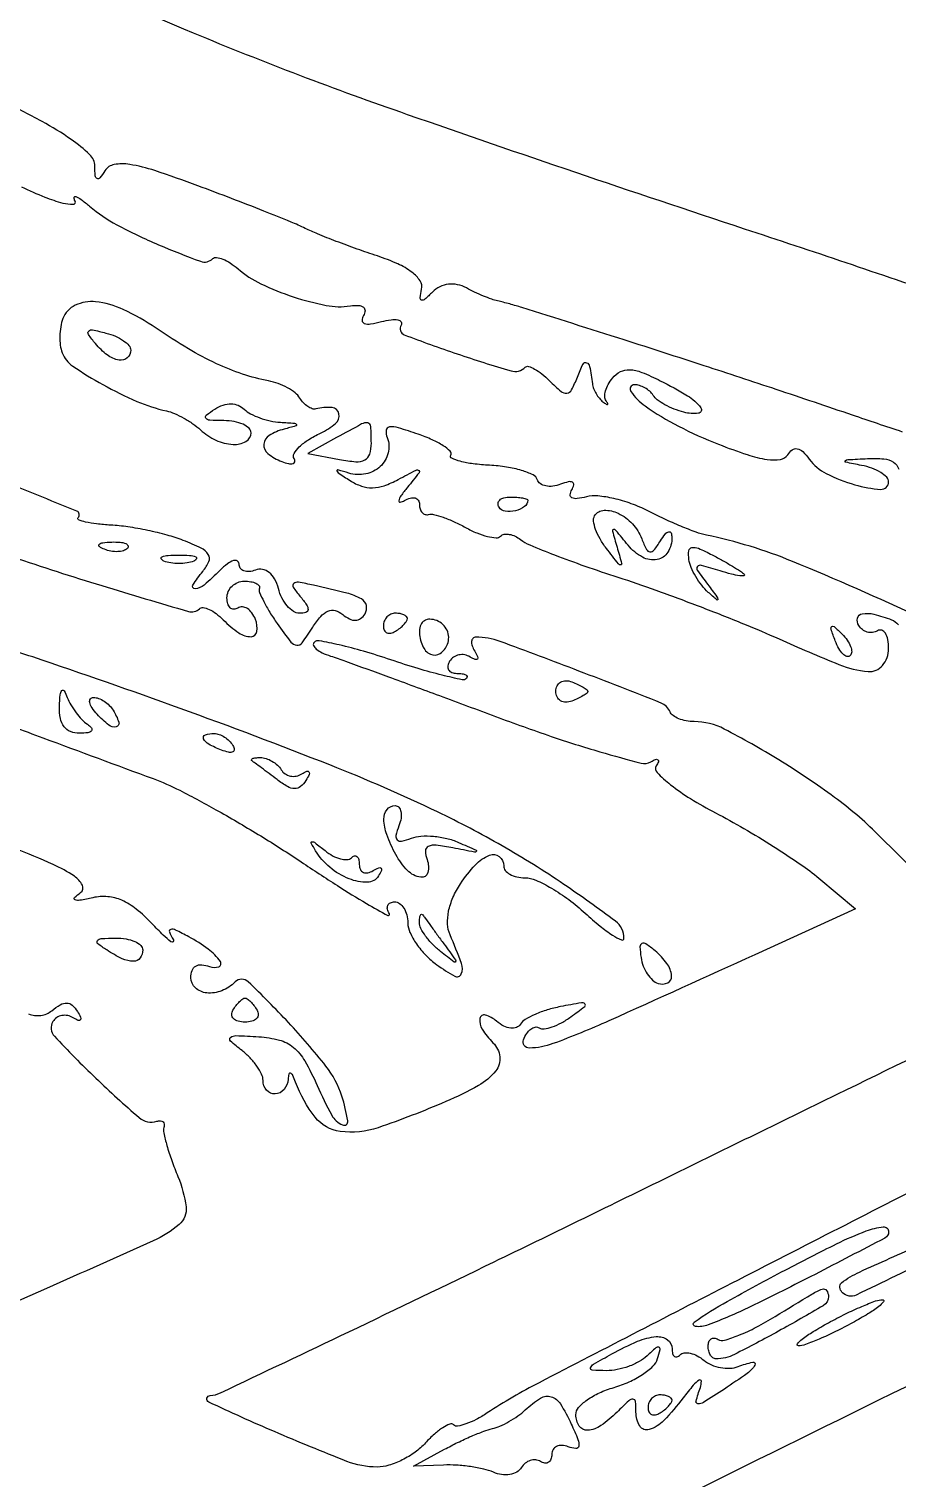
# Model space of a CAD drawing. Extents: x 123 to 893, y 112 to 937.
# Drawn here: x 678.5 to 750.7, y 316.1 to 436.6 of the extents above; entities that cross this region are included whole.
import ezdxf

# ---------------------------------------------------------------- set-up
doc = ezdxf.new("R2010")
doc.units = 0

msp = doc.modelspace()

# ---------------------------------------------------------------- linework, layer by layer
for points in [[(505, 723), (505.013655, 624.25, 0.000571), (505.06234, 586.230152, 0.000921), (505.200423, 553.846875, 0.000132), (505.38367, 525.076146, 0.063888), (505.630286, 523.25, 0.077982), (506.147819, 522.083228, 0.144438), (506.926697, 521.412716, 0.088454), (508.224277, 521.08494, 0.017747), (510.616631, 521, 0.016086), (512.298042, 521.054108, 0.026141), (513.716903, 521.220312, 0.024109), (514.785852, 521.456084, 0.332777), (515.015378, 521.75, 0.004505), (515.022414, 522.362296, 0.000001), (515.095159, 551.728108, 0.000021), (515.174312, 584.257832, 0.000013), (515.265378, 622.749944), (515.5, 722.999887)], [(679.834443, 442.040754, 0.022212), (692.186988, 436.267183, 0.01438), (709.98123, 429.48692, 0.004092), (738, 419.980175, -0.002809), (754.841577, 414.313975, -0.003069)], [(751.155037, 403.070438, -0.001721), (747, 404.46962, 0.001513), (740.661418, 406.607031, 0.001807), (734.673796, 408.581912, 0.001564), (728.010715, 410.729882, 0.000764), (719.5, 413.429805, 0.006457), (719.044698, 413.567039, 0.003859), (718.5, 413.719035, 0.003862), (717.955173, 413.862036, 0.006689), (717.5, 413.971293, -0.031672), (717.007002, 414.11601, -0.011365), (716.324689, 414.381891, -0.011222), (715.587876, 414.708059, -0.013053), (714.903196, 415.051808, 0.070679), (714.156791, 415.324498, 0.083213), (713.405777, 415.356892, 0.085202), (712.699281, 415.143809, 0.078573), (712.081767, 414.703196, -0.014209), (711.442874, 414.110202, -0.250712), (711.177173, 414.048426, -0.375394), (711.053526, 414.233212, -0.022548), (711.178571, 414.946227, 0.203471), (711.048957, 415.647508, 0.085762), (710.378923, 416.359096, 0.056461), (709.193214, 417.056307, 0.025141), (707.5, 417.710095, -0.006239), (705.821907, 418.286184, -0.005511), (704.0875, 418.927544, -0.005542), (702.53723, 419.540098, -0.016713), (701.5, 420.004299, 0.016273), (700.324973, 420.531413, 0.002794), (698.057908, 421.446266, 0.003042), (695.382635, 422.489707, 0.002712), (692.590752, 423.541779, 0.008202), (689.000223, 424.806022, 0.040201), (686.913342, 425.320672, 0.083841), (685.621462, 425.3131, 0.211154), (684.856065, 424.801348, -0.02347), (684.437844, 424.205745, -0.348893), (684.206523, 424.149063, -0.271438), (684.051523, 424.371015, -0.017612), (684.015313, 425.188031, 0.205268), (683.599573, 426.134237, 0.03505), (682.038374, 427.401447, 0.028165), (679.633494, 428.893954, 0.011865), (676.25, 430.635684, -0.008189)], [(677.917624, 423.446709, 0.013329), (679.854806, 422.611171, 0.030889), (681.357628, 422.115163, 0.066716), (682.218718, 422.008011, 0.575869), (682.370961, 422.276149, -0.142081), (682.298214, 422.565498, -0.50624), (682.430726, 422.655685, -0.077186), (682.875165, 422.416488, -0.015438), (683.578106, 421.849586, 0.055506), (685.853528, 420.297388, 0.021335), (689.312151, 418.64758, 0.012975), (692.808978, 417.265166, 0.29187), (693.822389, 417.489055, -0.235281), (694.130607, 417.592306, -0.06116), (694.650788, 417.453322, -0.048879), (695.275666, 417.127263, -0.032998), (695.918848, 416.643786, 0.06579), (697.819642, 415.400711, 0.032185), (700.509237, 414.315751, 0.031918), (703.247156, 413.601266, 0.085533), (705.254763, 413.559497, -0.046814), (705.921041, 413.597041, -0.150406), (706.335837, 413.452249, -0.252405), (706.474724, 413.15868, -0.125906), (706.348391, 412.754692, 0.143575), (706.237683, 412.35213, 0.317093), (706.416346, 412.107579, 0.120221), (706.941789, 412.062056, 0.025732), (707.845008, 412.249218, -0.029574), (708.638769, 412.407353, -0.079385), (709.212935, 412.39534, -0.208153), (709.469459, 412.223656, -0.288671), (709.471745, 411.954282, 0.469844), (709.739672, 411.158842, 0.010129), (714.124613, 409.572217, 0.010468), (718.611334, 408.154825, 0.27419), (719.789111, 408.455778, -0.277994), (720.066641, 408.524607, -0.052168), (720.568831, 408.310248, -0.042497), (721.176958, 407.900762, -0.026965), (721.812987, 407.32987, 0.019393), (722.766111, 406.447947, 0.21208), (723.254677, 406.302222, 0.24598), (723.646426, 406.576303, 0.025889), (724.123654, 407.627489, -0.017854), (724.601504, 408.726611, -0.403819), (724.896636, 408.836824, -0.250399), (725.146908, 408.520859, -0.010916), (725.375, 407.083333, 0.059788), (725.477599, 406.689684, 0.038438), (725.683594, 406.264583, 0.03831), (725.953657, 405.873751, 0.057191), (726.25, 405.583333, 0.014392), (726.523741, 405.382795, 0.224789), (726.635361, 405.364639, 0.493629), (726.661417, 405.431274, 0.024268), (726.508676, 405.657991, -0.163044), (726.395792, 406.000758, -0.068163), (726.465102, 406.4883, -0.05741), (726.691426, 407.035735, -0.046534), (727.050284, 407.560589, -0.100786), (727.714555, 408.094666, -0.133778), (728.469451, 408.25581, -0.081515), (729.478436, 408.031939, -0.020435), (731.021728, 407.339274, -0.021114), (733.276217, 406.09308, -0.095618), (734.382681, 405.087157, -0.576005), (734.189457, 404.633781, -0.094913), (732.985796, 404.713965, -0.030788), (732.173845, 404.980638, -0.030887), (731.401682, 405.344768, -0.03246), (730.771437, 405.746336, -0.096556), (730.425399, 406.120707, 0.072878), (730.142579, 406.457115, 0.053005), (729.744204, 406.741708, 0.053221), (729.297091, 406.935008, 0.075574), (728.869554, 407, 0.603942), (728.573929, 406.437893, 0.088446), (729.756383, 405.239942, 0.035482), (732.52618, 403.562498, 0.024541), (735.865981, 402.052826, 0.013538), (738.246665, 401.188147, 0.042753), (739.895646, 400.791838, 0.072085), (741.002522, 400.784657, 0.223564), (741.612439, 401.18193, -0.096822), (741.991776, 401.591893, -0.211094), (742.40173, 401.681442, -0.14408), (742.862021, 401.437575, -0.040339), (743.402643, 400.817134, 0.116897), (744.817348, 399.620864, 0.047031), (747.187873, 398.687209, 0.052774), (749.347903, 398.303608, 0.434959), (750, 398.911397, 0.194447), (749.840276, 399.306582, 0.062959), (749.339062, 399.709284, 0.051845), (748.61128, 400.058598, 0.038424), (747.75, 400.294267, -0.00362), (746.431321, 400.558172, -0.574721), (746.392379, 400.674595, -0.200802), (746.598669, 400.775265, -0.002047), (748.25, 400.863818, -0.034351), (749.602177, 400.837861, -0.123316), (750.41188, 400.557564, -0.169081), (750.850172, 399.989493, -0.080713)], [(752.681758, 387.606983, 0.013014), (742.011854, 392.307063, 0.045797), (734.847793, 394.502525, -0.035873), (734.000571, 394.743904, -0.010481), (732.736632, 395.234473, -0.010473), (731.332913, 395.848143, -0.011042), (729.980983, 396.509834, 0.032173), (728.611831, 397.109679, 0.030797), (727.157077, 397.539091, 0.032286), (725.827511, 397.754888, 0.088261), (724.88181, 397.679344, -0.032037), (724.117207, 397.530926, -0.144571), (723.67291, 397.602388, -0.311705), (723.528014, 397.855544, -0.117816), (723.662665, 398.263198, 0.081284), (723.830278, 398.669385, 0.348068), (723.725987, 398.890482, 0.177409), (723.37448, 398.92894, 0.031064), (722.728653, 398.726116, -0.059768), (722.0922, 398.565626, -0.08125), (721.501254, 398.586034, -0.101823), (721.046999, 398.777883, -0.163043), (720.796293, 399.111121, 0.204948), (720.442014, 399.510162, 0.03699), (719.494665, 399.873798, 0.034559), (718.247428, 400.157248, 0.025181), (716.832729, 400.304944, -0.017479), (715.467831, 400.42623, -0.033222), (714.385433, 400.6344, -0.044327), (713.680277, 400.88783, -0.447945), (713.599857, 401.152589, 0.354794), (713.556402, 401.473766, 0.046048), (712.970368, 401.930851, 0.037231), (712.058146, 402.424407, 0.021525), (710.898347, 402.885592, 0.01086), (709.25012, 403.420315, 0.100462), (708.507106, 403.48867, 0.356954), (708.236968, 403.213722, 0.114817), (708.321388, 402.604858, -0.152811), (708.402063, 401.328675, -0.147206), (707.74412, 400.212046, -0.136449), (706.530951, 399.588448, -0.125669), (705.128145, 399.65365, 0.005744), (704.224588, 399.918357, 0.552026), (704.14142, 399.843131, 0.206122), (704.250294, 399.676897, 0.003134), (705.23675, 399.03323, 0.059391), (706.184373, 398.571703, 0.089395), (707.089865, 398.429043, 0.079265), (708.065708, 398.606868, 0.037803), (709.23675, 399.121445, -0.003061), (710.72085, 399.900634, -0.30456), (710.944008, 399.8751, -0.402353), (710.963442, 399.682446, -0.003818), (710, 398.471761, 0.015398), (709.462884, 397.763759, 0.099238), (709.280598, 397.355991, 0.533784), (709.394629, 397.235548, 0.09355), (709.75, 397.367059, -0.063696), (710.2287, 397.577268, -0.132816), (710.632812, 397.586349, -0.188594), (710.897759, 397.399421, -0.146934), (711, 397.059017, 0.071729), (711.056085, 396.670074, 0.110082), (711.220312, 396.373494, 0.137341), (711.464733, 396.21585, 0.144977), (711.75, 396.212452, -0.131394), (712.17918, 396.218781, -0.022611), (712.965784, 395.982539, -0.023265), (713.886429, 395.611081, -0.018935), (714.835646, 395.131432, 0.027336), (715.771934, 394.677888, 0.038358), (716.653323, 394.386043, 0.042921), (717.372658, 394.271957, 0.217563), (717.743637, 394.410304, -0.157386), (718.04453, 394.564356, -0.082959), (718.468633, 394.562421, -0.068888), (718.947814, 394.410161, -0.055273), (719.407991, 394.124432, 0.0684), (720.167705, 393.679812, 0.006049), (722.235472, 392.851967, 0.00782), (724.739411, 391.929221, 0.006013), (727.5, 390.99779, -0.008187), (730.643638, 389.921875, -0.004997), (734.320318, 388.554214, -0.005007), (737.937276, 387.125757, -0.00885), (740.888315, 385.864682, 0.00932), (745.868576, 383.741992, 0.074154), (748.293675, 383.158216, 0.246453), (749.495013, 383.659186, 0.174859), (750, 385.059017, 0.044221), (749.933629, 385.807996, 0.096188), (749.726548, 386.344195, 0.17435), (749.4209, 386.583979, 0.221933), (749.069098, 386.542705, -0.108373), (748.665803, 386.401101, -0.099685), (748.22714, 386.434921, -0.095498), (747.820631, 386.639411, -0.090427), (747.510081, 386.983688, -0.198877), (747.410509, 387.597021, -0.299979), (747.791261, 387.956187, -0.104703), (748.780269, 387.921272, -0.030628), (750.239389, 387.461632, -0.138413), (750.812571, 387.033547, -0.096379)], [(677.16998, 392.692596, 0.008329), (684.602959, 390.296112, 0.002344), (691.800313, 388.144071, 0.274405), (692.709281, 388.375947, -0.241311), (693.016063, 388.474838, -0.068728), (693.509393, 388.322786, -0.052739), (694.095622, 387.970109, -0.034619), (694.690476, 387.452381, 0.043794), (695.989203, 386.363207, 0.15779), (697.009393, 386.050601, 0.37379), (697.487309, 386.479227, 0.123295), (697.36383, 387.494256, 0.064087), (697.077963, 388.024563, 0.094924), (696.695897, 388.387051, 0.122111), (696.281217, 388.527613, 0.160704), (695.895215, 388.435239, -0.138714), (695.555334, 388.338275, -0.191096), (695.262969, 388.453493, -0.139115), (695.065608, 388.781771, -0.066309), (695, 389.274316, -0.102855), (695.110463, 389.805616, -0.098764), (695.424306, 390.257664, -0.097001), (695.893108, 390.560564, -0.095348), (696.444444, 390.666667, -0.038963), (696.984589, 390.624511, -0.069734), (697.409747, 390.495313, -0.109669), (697.658402, 390.305214, -0.257827), (697.702213, 390.083333, 0.176504), (697.716182, 389.731569, 0.019001), (698.059258, 388.977742, 0.021502), (698.556, 388.0857, 0.01572), (699.179829, 387.138768, 0.010087), (700.306459, 385.606927, 0.206589), (700.796661, 385.333346, 0.268023), (701.259747, 385.54134, 0.016668), (702.130857, 386.837927, -0.038334), (702.788742, 387.731049, -0.114434), (703.397628, 388.176313, -0.166638), (703.997725, 388.220373, -0.109376), (704.619769, 387.900601, 0.055029), (705.188612, 387.525652, 0.126681), (705.685038, 387.41422, 0.153432), (706.111821, 387.563127, 0.094538), (706.474354, 387.958505, 0.197346), (706.588237, 388.647147, 0.212814), (706.180567, 389.188825, 0.064174), (704.96113, 389.673181, 0.008066), (702.192849, 390.332413, 0.012299), (700.940711, 390.577193, 0.215252), (700.549439, 390.474957, 0.387577), (700.50363, 390.17527, 0.026232), (701.065294, 389.421326, -0.019972), (701.619965, 388.695895, -0.160995), (701.73975, 388.299695, -0.32965), (701.562831, 388.072917, -0.067959), (701.028825, 388, -0.146868), (700.523792, 388.151616, -0.070458), (700.012, 388.604114, -0.060608), (699.570938, 389.269945, -0.0521), (699.274959, 390.056558, 0.059805), (698.962934, 390.848678, 0.100167), (698.50661, 391.396665, 0.126914), (697.956168, 391.645301, 0.135367), (697.368578, 391.587942, -0.067237), (696.845071, 391.464186, -0.114926), (696.40202, 391.522552, -0.152385), (696.11031, 391.750014, -0.15269), (696, 392.102813, 0.273854), (695.854886, 392.347891, 0.209924), (695.538393, 392.375737, 0.083593), (695.033058, 392.104325, 0.03144), (694.428571, 391.571429, -0.019866), (693.101092, 390.345442, -0.162664), (692.346843, 390.04117, -0.608786), (692.165864, 390.344444, -0.034273), (692.986246, 391.483427, 0.069617), (693.491852, 392.30126, 0.249356), (693.447879, 392.894066, 0.141303), (692.859903, 393.417366, 0.020061), (691.35869, 394.063423, 0.025095), (690.035686, 394.496137, 0.014616), (688.411919, 394.887813, 0.014591), (686.758393, 395.185771, 0.023837), (685.341461, 395.329996, -0.014288), (684.160311, 395.427479, -0.029056), (683.242408, 395.584114, -0.042447), (682.668871, 395.76907, -0.530313), (682.631143, 395.956349, 0.533383), (682.520691, 396.491386, 0.002185), (675.877252, 399.166875, 0.004828)], [(752.651105, 366.110789), (749.075553, 369.639726, 0.035923), (745.510938, 372.685204, 0.021236), (740.867266, 375.812877, 0.017955), (736.338539, 378.372111, 0.118762), (733.833333, 378.990616, -0.044354), (733.171026, 379.053244, -0.050207), (732.558333, 379.231592, -0.056895), (732.080262, 379.491065, -0.141965), (731.833333, 379.797784, 0.202453), (731.080114, 380.536257, 0.00223), (724.261255, 383.193197, 0.004073), (717.700103, 385.654926, 0.089425), (715.690983, 386.004817, 0.191474), (715.44521, 385.905418, 0.1835), (715.329213, 385.662278, 0.108972), (715.379936, 385.288572, 0.050438), (715.595492, 384.845492, -0.029587), (715.834974, 384.401245, -0.279645), (715.812185, 384.195104, -0.343373), (715.632639, 384.148527, -0.036486), (715.223607, 384.361803, 0.092519), (714.761469, 384.540551, 0.096172), (714.272527, 384.537029, 0.09932), (713.832848, 384.352714, 0.105964), (713.510081, 384.016312, 0.097971), (713.364967, 383.628734, 0.175383), (713.426519, 383.298542, 0.170148), (713.687759, 383.07752, 0.091536), (714.10765, 383, -0.033091), (714.549869, 382.970701, -0.089539), (714.848142, 382.874853, -0.220976), (714.9545, 382.73387, -0.254476), (714.907301, 382.573968, -0.255292), (714.546705, 382.46813, -0.006908), (712.886137, 382.853845, -0.012715), (710.900377, 383.39803, -0.00817), (708.625, 384.125, 0.010112), (706.342485, 384.844495, 0.015464), (704.334059, 385.36635, 0.009952), (702.673641, 385.708784, 0.24707), (702.241237, 385.574571, 0.311932), (702.195658, 385.325033, 0.114149), (702.424801, 385.024474, 0.063899), (702.918062, 384.71214, 0.031961), (703.606872, 384.442635, -0.009892), (704.856646, 384.016183, -0.000657), (708.420261, 382.715632, -0.000949), (712.663554, 381.151566, -0.00071), (717.334441, 379.412267, 0.007349), (721.947233, 377.764003, 0.01116), (726.006847, 376.480725, 0.006011), (729.426735, 375.527512, 0.206195), (730.23895, 375.647679, -0.037372), (730.616964, 375.843933, -0.270974), (730.812143, 375.819391, -0.332645), (730.859724, 375.650245, -0.046415), (730.6876, 375.303543, 0.346558), (730.750595, 374.751573, 0.029995), (731.878945, 373.741836, 0.029432), (733.533044, 372.582891, 0.017733), (735.61587, 371.399034, -0.011447), (737.963432, 370.103472, -0.009207), (740.42845, 368.60708, -0.009327), (742.655515, 367.13951, -0.023403), (744.205944, 365.965492), (747.246331, 363.430984), (738.873165, 359.606038, -0.001398), (726.746341, 354.107311, -0.017624), (722.096093, 352.208478, -0.084764), (720.135665, 351.845058, -0.530622), (719.652651, 352.537206, -0.054436), (719.920896, 353.058587, -0.084762), (720.265668, 353.426413, -0.116199), (720.628822, 353.587396, -0.187004), (720.957463, 353.526289, 0.17662), (721.371964, 353.440564, 0.047106), (722.037415, 353.603295, 0.041713), (722.8097, 353.94573, 0.032671), (723.583662, 354.437516, 0.006515), (724.737194, 355.30429, 0.455529), (724.749739, 355.518573, 0.241658), (724.464472, 355.606869, 0.003707), (722.716206, 355.286081, 0.026317), (721.622999, 355.016812, 0.029677), (720.608326, 354.642441, 0.030939), (719.795902, 354.224986, 0.120758), (719.396195, 353.83204, -0.162097), (719.061899, 353.552844, -0.124551), (718.587073, 353.492408, -0.090963), (718.01449, 353.671194, -0.052209), (717.410972, 354.073886, 0.096033), (716.482942, 354.582372, 0.457182), (716.030247, 354.306156, 0.185417), (716.213926, 353.406285, 0.054398), (717.112868, 352.287132, -0.169401), (717.677909, 351.116757, -0.200148), (717.339482, 349.943854, -0.096677), (715.896276, 348.723178, -0.025748), (713.181619, 347.38558, -0.019664), (707.554889, 345.222515, -0.114601), (704.417017, 344.909325, -0.196216), (702.335676, 346.090635, -0.078839), (700.709435, 349, 0.019491), (700.472384, 349.574519, 0.193095), (700.286667, 349.75068, 0.454147), (700.144954, 349.677784, 0.045039), (700.078947, 349.25, -0.158336), (699.740743, 348.396165, -0.209646), (699.002455, 348.024584, -0.235149), (698.29517, 348.33109, -0.176799), (698, 349.139757, 0.11255), (697.878776, 349.671467, 0.041135), (697.485937, 350.341106, 0.038222), (696.91963, 351.028421, 0.037104), (696.25, 351.628946, -0.018365), (695.293964, 352.423797, -0.45881), (695.299966, 352.726274, -0.18393), (695.74741, 352.877962, -0.006161), (697.647968, 352.784255, -0.049929), (699.354405, 352.506485, -0.109194), (700.523853, 351.899642, -0.089133), (701.470632, 350.768282, -0.025882), (702.49919, 348.729622, 0.020254), (703.704865, 346.271541, 0.168193), (704.607652, 345.445537, 0.593988), (705.0448, 345.787781, 0.035496), (704.549522, 347.84397, 0.090398), (703.223388, 350.344419, 0.02103), (700.111702, 353.964645, 0.013737), (696.767503, 357.348349, 0.407901), (695.669826, 357.336493, -0.101987), (694.560904, 356.606585, -0.119658), (693.317482, 356.430505, -0.160954), (692.376306, 356.847067, -0.211822), (692, 357.695473, -0.08716), (692.104999, 358.293229, -0.173332), (692.407458, 358.658941, -0.157752), (692.897111, 358.770292, -0.069383), (693.551938, 358.618443, 0.177748), (694.311851, 358.607359, 0.496373), (694.450223, 359.036262, 0.081571), (693.441691, 360.071792, 0.036122), (691.823629, 361.094391, 0.009296), (690.719023, 361.659397, 0.162134), (690.324384, 361.712092, 0.475561), (690.215657, 361.510323, 0.03321), (690.542888, 360.849768, -0.366474), (690.514264, 360.689003, -0.347543), (690.346142, 360.685123, -0.032396), (689.709824, 361.232793, -0.008664), (688.771837, 362.184694, 0.032202), (687.454635, 363.401275, 0.066749), (686.262028, 364.129233, 0.082133), (685.093083, 364.428745, 0.076283), (683.858272, 364.347948, -0.010275), (682.7652, 364.129713, -0.143496), (682.370296, 364.172743, -0.540089), (682.334839, 364.360328, -0.03739), (682.833117, 364.773639, 0.374817), (682.980183, 365.385565, 0.125063), (682.314112, 366.129554, 0.043073), (680.551345, 367.105581, 0.009256), (677.333117, 368.470277, 0.013848)], [(674.764099, 379.532024, 0.005098), (679.700677, 377.63735, 0.000934), (688.866204, 374.245868, -0.0306), (691.072212, 373.27731, -0.009352), (694.282005, 371.55038, -0.009323), (697.81181, 369.477716, -0.010065), (701.171706, 367.325452, 0.004761), (704.176632, 365.355308, 0.009491), (706.59832, 363.864465, 0.008889), (708.363694, 362.865205, 0.768785), (708.496484, 363.005688, -0.083202), (708.341411, 363.385585, -0.161873), (708.373567, 363.707921, -0.181855), (708.585667, 363.92225, -0.10813), (708.940983, 364, -0.160687), (709.347433, 363.865915, -0.094342), (709.698145, 363.485937, -0.076563), (709.940676, 362.919281, -0.058474), (710.031425, 362.25, 0.103057), (710.211792, 361.455897, 0.044268), (710.751798, 360.506626, 0.041311), (711.527939, 359.562899, 0.042894), (712.439631, 358.772556, 0.031652), (713.934014, 357.824781, 0.439253), (714.474917, 358.007543, 0.19612), (714.500857, 358.875659, 0.012782), (713.54109, 361.25772, -0.0925), (713.336821, 362.153903, -0.060573), (713.423172, 363.212758, -0.053242), (713.788237, 364.357326, -0.041249), (714.413102, 365.50772, -0.043277), (715.636774, 367.063297, -0.106273), (716.826244, 367.887588, -0.272128), (717.623289, 367.777595, -0.229473), (718, 367, 0.172883), (718.135997, 366.618436, 0.093645), (718.522035, 366.29375, 0.074009), (719.097283, 366.074071, 0.054315), (719.777139, 366, -0.105449), (720.672709, 365.809002, -0.027969), (721.978958, 365.135309, -0.027086), (723.412804, 364.183042, -0.02494), (724.777139, 363.056371, 0.013653), (726.014631, 361.98658, 0.027754), (727.053285, 361.229211, 0.039714), (727.788601, 360.83211, 0.541953), (728, 360.96986, 0.23574), (727.290899, 362.39027, 0.012202), (723.002895, 365.453737, 0.018778), (717.878445, 368.655025, 0.018466), (712.5, 371.481885, 0.017848), (703.556151, 375.382886, 0.007215), (691.102541, 380.087091, 0.005334), (678.857005, 384.364762, 0.051736), (673.5, 385.574098, -0.030552)], [(751.07505, 307.931187, -0.119253), (750.045304, 306.609207, -0.044241), (747.627006, 305.013668, -0.005069), (741.846788, 301.970128), (731.978407, 296.901087), (726.010212, 302.15451, -0.010114), (723.296242, 304.642658, -0.037083), (721.734626, 306.372191, -0.072045), (721.058619, 307.562646, -0.347756), (721.271008, 308.257254, -0.036367), (726.957535, 311.604426, -0.000514), (762.54745, 329.161042, -0.000176), (799.81765, 347.482602, -0.114634)], [(678.504318, 354.687174, 0.120065), (679.538504, 354.561283, 0.144716), (680.434657, 354.94577, -0.039387), (681.148148, 355.448694, -0.140801), (681.682838, 355.588357, -0.178351), (682.133749, 355.409689, -0.071866), (682.565481, 354.89405, -0.025996), (682.827059, 354.417043, -0.260828), (682.813776, 354.198393, -0.366819), (682.639687, 354.145173, -0.03679), (682.223607, 354.361803, 0.089441), (681.763021, 354.543191, 0.095161), (681.278435, 354.546589, 0.099842), (680.845374, 354.372732, 0.109543), (680.530195, 354.048856, 0.339003), (680.653367, 352.822658, 0.01288), (684.091109, 349.344556, 0.013871), (687.704, 346.060644, 0.255714), (689.166501, 345.75, -0.080708), (689.467306, 345.789429, -0.168447), (689.685315, 345.70625, -0.191432), (689.787734, 345.516186, -0.106138), (689.76223, 345.25, 0.131937), (689.741388, 344.783449, 0.014601), (690.004776, 343.738495, 0.01699), (690.404045, 342.492442, 0.012981), (690.921807, 341.157641, -0.067081), (691.595661, 338.645073, -0.253627), (691.028717, 337.177757, -0.070375), (688.873979, 335.812433, -0.002569), (680, 331.858822, 0.001885), (668.862953, 326.915212, 0.006333)], [(755.327534, 341.702625, 0.000242), (737.484904, 332.550716, 0.000962), (720.937835, 324.01296, 0.02545), (716.638672, 321.498904, -0.024132), (715.72114, 320.959104, -0.03566), (714.865775, 320.585055, -0.039038), (714.169621, 320.397689, -0.247441), (713.83071, 320.502623, 0.297922), (713.515522, 320.568585, 0.049809), (712.937468, 320.273254, 0.040707), (712.238222, 319.738104, 0.025162), (711.505548, 319.006131, -0.052568), (710.647952, 318.238355, -0.040707), (709.574396, 317.589301, -0.041847), (708.459002, 317.145391, -0.073915), (707.480873, 317, -0.093454), (704.966234, 317.474149, -0.008193), (698.93918, 319.945404, -0.009402), (693.499223, 322.402915, -0.783025), (693.611487, 322.954111, 0.101083), (694.450675, 323.161916, 0.000273), (705.141178, 328.257241, 0.001654), (717.198086, 334.060964, 0.00103), (731.300687, 340.94288, -0.000375), (745.716294, 348.00091, -0.000507), (758.766251, 354.361785, -0.000341)], [(753.863225, 334.518928, -0.004529), (747.305976, 331.304812, -0.318148), (746.167118, 331.499549, -0.073544), (746.007182, 331.715, -0.097877), (745.93607, 331.947672, -0.11592), (745.96374, 332.160427, -0.138948), (746.083333, 332.322313, -0.058282), (747.567347, 333.215861, -0.003045), (752.654049, 335.484099, -0.001985)]]:
    msp.add_lwpolyline(points, format="xyb")
for points in [[(681.361626, 412.5, 0.050666), (681.178961, 411.82734, 0.035679), (681.106434, 411.046271, 0.036137), (681.145498, 410.280683, 0.060871), (681.301181, 409.657518, 0.153538), (682.179473, 408.551432, 0.021752), (684.684357, 407.010507, 0.025829), (687.516856, 405.61998, 0.046582), (689.97619, 404.827808, -0.047704), (690.638547, 404.612819, -0.025182), (691.413914, 404.229106, -0.024817), (692.174653, 403.752668, -0.034907), (692.797619, 403.25, 0.079991), (694.080234, 402.392935, 0.092768), (695.503022, 402.038073, 0.14047), (696.570163, 402.276364, 0.274603), (697, 403, 0.208855), (696.832484, 403.383543, 0.081007), (696.339062, 403.710748, 0.061885), (695.61138, 403.93607, 0.042491), (694.75, 404.015313, -0.011427), (693.569908, 404.050322, -0.215461), (693.248748, 404.216276, -0.416554), (693.279737, 404.473343, -0.02442), (693.991641, 404.973672, -0.057715), (694.681034, 405.30539, -0.08506), (695.342419, 405.414474, -0.096768), (695.938904, 405.294067, -0.098638), (696.441641, 404.958359, 0.076337), (696.954305, 404.582192, 0.034422), (697.720669, 404.247443, 0.03306), (698.594825, 403.998996, 0.038591), (699.45, 403.883999, -0.003969), (700.610293, 403.809097, -0.259689), (700.772558, 403.702657, -0.474958), (700.718284, 403.575966, -0.005904), (699.75, 403.310674, 0.073321), (698.511572, 402.784166, 0.241801), (698.063316, 402.049634, 0.248342), (698.403779, 401.273526, 0.076185), (699.551938, 400.618443, 0.033751), (700.115961, 400.444631, 0.11711), (700.495073, 400.445278, 0.308001), (700.638274, 400.602623, 0.175361), (700.583295, 400.865226, -0.277102), (700.577934, 401.279649, -0.069072), (701.014236, 401.835332, -0.050893), (701.777301, 402.434357, -0.031163), (702.781357, 402.984884, 0.066218), (704.024422, 403.784242, 0.27176), (704.308535, 404.596779, 0.33734), (703.741684, 405.099753, 0.078252), (702.386803, 404.98959, -0.145657), (702.085066, 405.005283, -0.064491), (701.725952, 405.187721, -0.056002), (701.368196, 405.495681, -0.048688), (701.068394, 405.889336, 0.089612), (700.678604, 406.322868, 0.039338), (700.030901, 406.748235, 0.037287), (699.253661, 407.102737, 0.041024), (698.45659, 407.324515, -0.033013), (696.293085, 407.889353, -0.029161), (694.12829, 408.753203, -0.025056), (691.795137, 409.99196, -0.014422), (689.110453, 411.701545, 0.038397), (686.382601, 413.260228, 0.085126), (684.083134, 413.902874, 0.137303), (682.391548, 413.61212, 0.192649)], [(687, 409.883369, -0.217518), (686.703661, 409.234413, -0.227657), (686.027751, 409.049976, -0.11701), (685.051057, 409.47943, -0.057778), (684.065294, 410.421326, -0.020124), (683.483961, 411.182104, -0.363425), (683.50812, 411.465884, -0.253319), (683.834001, 411.564019, -0.01302), (684.942849, 411.304694, -0.037801), (685.730253, 411.033806, -0.049464), (686.395712, 410.665273, -0.058693), (686.855541, 410.260458, -0.18499)], [(704.114749, 402.606997), (701.729498, 401.284864), (704.364749, 400.781104, 0.029143), (705.709523, 400.604451, 0.137875), (706.463714, 400.758651, 0.202558), (706.866337, 401.241161, 0.074055), (707, 402.138672, 0.01602), (706.955161, 403.537762, 0.34975), (706.697432, 403.821741, 0.164174), (706.195332, 403.738376, 0.00404)], [(720, 397.39235, -0.242453), (719.73067, 396.869573, -0.095999), (718.973487, 396.524204, -0.093664), (718.127513, 396.482091, -0.223667), (717.613087, 396.817021, -0.158515), (717.534562, 397.139071, -0.191218), (717.669932, 397.417083, -0.126631), (718.024148, 397.605052, -0.059057), (718.543989, 397.666667, -0.017729), (719.102116, 397.64687, -0.028836), (719.572297, 397.586086, -0.02859), (719.921037, 397.499492, -0.328686)], [(729.476476, 394.200706, 0.022135), (729.86195, 393.315431, 0.256876), (730.160438, 393.105483, 0.262131), (730.493089, 393.247155, 0.022889), (731.038482, 394.028025, -0.026293), (731.430212, 394.580836, -0.154478), (731.721059, 394.777775, -0.388382), (731.910144, 394.685916, -0.091456), (731.984687, 394.309017, -0.139959), (731.65065, 393.079383, -0.215219), (730.75715, 392.463557, -0.17298), (729.532655, 392.665037, -0.095029), (728.35183, 393.649862, 0.002424), (727.323592, 394.893134, 0.264559), (727.127688, 394.966351, 0.446744), (727.04214, 394.833152, 0.003692), (727.420819, 393.5, -0.003058), (727.807642, 392.144719, -0.460855), (727.727721, 392.025812, -0.260375), (727.547626, 392.100707, -0.001985), (726.534487, 393.397322, -0.034681), (726.008423, 394.183056, -0.044115), (725.642875, 394.974951, -0.050492), (725.472112, 395.662622, -0.175796), (725.564058, 396.103648, -0.251154), (726.351401, 396.559791, -0.122016), (727.522236, 396.310401, -0.092404), (728.706718, 395.434048, -0.096075)], [(686.729167, 393.395833, -0.126455), (686.402231, 393.202593, -0.060344), (685.916927, 393.123424, -0.05415), (685.359369, 393.160852, -0.051402), (684.8125, 393.316886, -0.054073), (684.395823, 393.538436, -0.470617), (684.37858, 393.720685, -0.168741), (684.670344, 393.862007, -0.018894), (685.416667, 393.921053, -0.028489), (686.112848, 393.910055, -0.077125), (686.592839, 393.799335, -0.208169), (686.77538, 393.614691, -0.296942)], [(692.25, 392.337719, -0.057986), (691.679992, 392.181385, -0.037979), (691, 392.12966, -0.037979), (690.320008, 392.181385, -0.057986), (689.75, 392.337719, -0.174857), (689.540618, 392.525001, -0.447206), (689.601562, 392.693942, -0.078554), (690.10856, 392.810911, -0.017491), (691, 392.842105, -0.017491), (691.89144, 392.810911, -0.078554), (692.398438, 392.693942, -0.447206), (692.459382, 392.525001, -0.174857)], [(738, 391.240318, -0.613362), (737.964041, 391.125545, -0.076723), (737.621054, 391.120861, -0.028485), (736.932332, 391.257924, -0.011427), (736.007842, 391.520018, 0.0069), (734.437526, 391.980603, 0.280141), (734.108091, 391.887734, 0.355049), (734.08749, 391.582596, 0.009098), (734.959614, 390.394246, -0.002534), (735.728029, 389.375519, -0.141291), (735.811297, 389.154602, -0.668175), (735.730826, 389.113479, -0.005531), (735.011895, 389.739877, -0.044531), (734.462993, 390.32437, -0.033232), (733.964506, 391.055259, -0.033961), (733.584797, 391.813577, -0.062733), (733.400545, 392.476668, -0.06432), (733.388205, 393.191336, -0.328287), (733.641887, 393.466058, -0.152398), (734.183969, 393.405266, -0.016278), (735.340423, 392.851336, -0.007594), (736.203893, 392.385836, -0.008751), (737.012499, 391.915173, -0.007989), (737.682889, 391.494305, -0.049405)], [(708, 386.940983, 0.108972), (708.078288, 386.586039, 0.182303), (708.29375, 386.3746, 0.161196), (708.6179, 386.343488, 0.082592), (709, 386.5, 0.029505), (709.382774, 386.768994, 0.035638), (709.70625, 387.066025, 0.038439), (709.934461, 387.34829, 0.151918), (710, 387.559017, 0.210953), (709.92554, 387.727648, 0.081139), (709.70625, 387.870461, 0.061769), (709.382849, 387.967655, 0.042167), (709, 388, 0.105053), (708.618444, 387.918938, 0.099167), (708.29375, 387.688914, 0.09642), (708.076123, 387.345238, 0.093332)], [(711, 386.527632, 0.098475), (711.242347, 385.309067, 0.186052), (711.923028, 384.593663, 0.264411), (712.718654, 384.653145, 0.154404), (713.332073, 385.422985, 0.100873), (713.428984, 386.003758, 0.098358), (713.292531, 386.581821, 0.097502), (712.943942, 387.067753, 0.097233), (712.436858, 387.385856, 0.083334), (711.869532, 387.500932, 0.144051), (711.407045, 387.381709, 0.156352), (711.107385, 387.041545, 0.103362)], [(746.806872, 384.473539, -0.278911), (746.538684, 384.40751, -0.120343), (746.210949, 384.604915, -0.070189), (745.866277, 385.059266, -0.036269), (745.564293, 385.706872, -0.008399), (745.21821, 386.663782, -0.286372), (745.270328, 386.888819, -0.400052), (745.463552, 386.893514, -0.011214), (746.124088, 386.266667, -0.043285), (746.558688, 385.753423, -0.063152), (746.837219, 385.231185, -0.082976), (746.927901, 384.779789, -0.20742)], [(725, 381.5, -0.238735), (724.929687, 381.361132, -0.023571), (724.608333, 381.1477, -0.025698), (724.177494, 380.919139, -0.017491), (723.666667, 380.70233, -0.090826), (723.157796, 380.606966, -0.136649), (722.725, 380.72559, -0.147408), (722.43744, 381.041183, -0.112027), (722.333333, 381.5, -0.112027), (722.43744, 381.958817, -0.147408), (722.725, 382.27441, -0.136649), (723.157796, 382.393034, -0.090826), (723.666667, 382.29767, -0.017491), (724.177494, 382.080861, -0.025698), (724.608333, 381.8523, -0.023571), (724.929687, 381.638868, -0.238735)], [(683.399944, 378.765313, -0.073435), (683.737197, 378.46018, -0.365822), (683.734209, 378.223917, -0.184474), (683.431383, 378.061652, -0.029585), (682.75, 378.015313, -0.095143), (681.990198, 378.154331, -0.140422), (681.453688, 378.561933, -0.116248), (681.150519, 379.258282, -0.05361), (681.078947, 380.25, -0.012676), (681.138078, 381.227414, -0.158373), (681.280625, 381.564651, -0.51614), (681.469868, 381.546389, -0.039499), (681.728891, 381, 0.040378), (682.02802, 380.371863, 0.02924), (682.455299, 379.724811, 0.029751), (682.93712, 379.154583, 0.055286)], [(685.541119, 379.933469, -0.054386), (686.009641, 378.950813, -0.44121), (685.798991, 378.560407, -0.235763), (685.170873, 378.69962, -0.036267), (684.210573, 379.600859, -0.036357), (683.782662, 380.138842, -0.09576), (683.587911, 380.589002, -0.218285), (683.649322, 380.873691, -0.236389), (683.901556, 381, -0.09137), (684.325214, 380.921929, -0.053114), (684.787597, 380.686706, -0.050715), (685.216259, 380.341431, -0.059523)], [(695.492921, 377.011454, -0.1144), (695.606889, 376.674071, -0.32948), (695.487528, 376.474315, -0.155351), (695.131719, 376.443138, -0.036408), (694.551938, 376.618443, -0.029964), (693.48003, 377.105273, -0.168622), (693.057392, 377.558518, -0.444011), (693.201747, 377.882327, -0.079093), (693.940983, 378, -0.088797), (694.34605, 377.927491, -0.053277), (694.78502, 377.709615, -0.051183), (695.189428, 377.389589, -0.061454)], [(699.510081, 374.983688, 0.105964), (699.832848, 374.647286, 0.09932), (700.272527, 374.462971, 0.096172), (700.761469, 374.459449, 0.092519), (701.223607, 374.638197, -0.03679), (701.639687, 374.854827, -0.366819), (701.813776, 374.801607, -0.260828), (701.827059, 374.582957, -0.025996), (701.565481, 374.10595, -0.08154), (701.11538, 373.58891, -0.181396), (700.629436, 373.420891, -0.12567), (700.02404, 373.592373, -0.031274), (699.160972, 374.168474, 0.001202), (698.494479, 374.673786, 0.001447), (697.865515, 375.145419, 0.001233), (697.333642, 375.539812, 0.009752), (697.083333, 375.717032, -0.294274), (697.038573, 375.822362, -0.258421), (697.114435, 375.916878, -0.073667), (697.375105, 375.981114, -0.02364), (697.774316, 376, -0.079243), (698.244529, 375.925007, -0.053397), (698.741103, 375.701458, -0.052614), (699.187749, 375.372486, -0.069426)], [(709.295006, 370.326391, 0.03421), (709.047733, 369.521364, 0.259146), (709.152708, 369.152857, 0.259472), (709.520892, 369.047622, 0.034278), (710.325278, 369.294579, -0.075862), (711.127885, 369.469827, -0.038107), (712.167742, 369.456686, -0.036728), (713.264119, 369.277236, -0.044807), (714.248886, 368.945188, -0.001666), (715.709141, 368.296404, -0.530969), (715.727567, 368.191042, -0.243976), (715.56376, 368.142321, -0.001151), (713.77664, 368.489366, 0.018881), (712.389407, 368.708044, 0.137441), (711.729983, 368.605291, 0.300192), (711.492618, 368.226503, 0.085941), (711.633628, 367.512366, -0.15222), (711.702908, 366.436194, -0.391873), (711.108699, 366.04177, -0.159443), (710.009644, 366.61002, -0.07162), (709.035184, 367.934259, -0.033392), (708.286774, 369.589499, -0.085584), (708.043022, 370.876885, -0.169013), (708.305323, 371.672427, -0.23347), (708.968615, 372, -0.208256), (709.283486, 371.862906, -0.140133), (709.464046, 371.508377, -0.090467), (709.470624, 370.967565, -0.049572)], [(705.342009, 367.675343, -0.122915), (705.591776, 367.82533, -0.257487), (705.806715, 367.780004, -0.162272), (705.954036, 367.532667, -0.053916), (706, 367.10765, 0.108605), (706.090337, 366.696657, 0.182109), (706.339137, 366.451609, 0.161491), (706.713386, 366.415073, 0.082857), (707.154508, 366.595492, -0.028992), (707.613665, 366.843716, -0.31702), (707.809154, 366.808878, -0.314545), (707.843078, 366.612373, -0.028766), (707.59382, 366.151804, -0.257523), (706.666622, 365.629351, -0.098175), (705.159536, 365.914016, -0.077756), (703.550276, 366.873425, -0.084463), (702.363735, 368.255377, -0.014065), (702.007743, 368.887629, -0.563068), (702.075144, 368.999828, -0.167379), (702.318477, 368.917163, -0.005292), (703.150051, 368.258676, 0.044632), (703.785603, 367.832092, 0.060533), (704.4267, 367.575276, 0.075722), (704.977081, 367.515079, 0.187963)], [(713.032968, 360.5, -0.001613), (713.990111, 359.186266, -0.268706), (714.007396, 359.016402, -0.484056), (713.88969, 358.986902, -0.002253), (712.75, 359.872445, -0.033687), (712.080311, 360.47468, -0.036088), (711.514063, 361.148474, -0.038743), (711.119099, 361.793695, -0.118513), (711, 362.289111, -0.025033), (711.018789, 362.664158, -0.081051), (711.083122, 362.904197, -0.280207), (711.17753, 362.968895, -0.262974), (711.282968, 362.916667, 0.006866), (711.465372, 362.655857, 0.000676), (711.913754, 362.034896, 0.000854), (712.450487, 361.296353, 0.000677)], [(688, 360, -0.163584), (687.775753, 359.332924, -0.234725), (687.227035, 359.060308, -0.112355), (686.301377, 359.270972, -0.031558), (685, 360, -0.023197), (684.271114, 360.520491, -0.409657), (684.237851, 360.781653, -0.220444), (684.555791, 360.949578, -0.011293), (685.75, 360.984687, -0.042523), (686.611405, 360.917196, -0.062416), (687.339062, 360.701752, -0.082215), (687.832025, 360.381177, -0.210568)], [(729.417666, 359.360016, 0.05643), (729.602394, 358.661305, 0.053732), (729.940751, 358.009109, 0.05801), (730.373362, 357.497391, 0.108253), (730.837373, 357.220876, 0.194669), (731.637642, 357.27118, 0.31427), (731.960094, 357.841611, 0.134038), (731.568759, 358.878194, 0.062733), (730.580293, 359.933363, 0.021106), (729.830397, 360.504051, 0.273118), (729.493811, 360.52937, 0.299137), (729.33019, 360.250954, 0.023933)], [(697.5, 355, -0.146489), (697.602013, 354.620597, -0.191582), (697.461189, 354.29375, -0.134005), (697.074636, 354.072951, -0.063222), (696.5, 354, -0.063222), (695.925364, 354.072951, -0.134005), (695.538811, 354.29375, -0.191582), (695.397987, 354.620597, -0.146489), (695.5, 355, -0.025622), (695.764631, 355.382847, -0.032351), (696.048689, 355.70625, -0.033983), (696.313296, 355.937141, -0.163822), (696.5, 356, -0.163822), (696.686704, 355.937141, -0.033983), (696.951311, 355.70625, -0.032351), (697.235369, 355.382847, -0.025622)], [(750, 336.564179, -0.27916), (749.682889, 336.040467, -0.001337), (743.881248, 333.025944, -0.006097), (738.493443, 330.327416, -0.022523), (735, 328.82108, -0.11934), (733.939742, 328.688385, -0.687615), (733.846953, 329.047259, -0.027692), (736.5857, 330.778509, -0.006354), (741.400703, 333.381724, -0.005377), (745.672615, 335.563394, -0.026748), (748.145211, 336.631998, -0.060001), (749.547843, 336.96722, -0.448233)], [(745, 331.177255, -0.266235), (744.565189, 330.418543, -0.006185), (740.843358, 328.29926, -0.009737), (737.181906, 326.366054, -0.117109), (735.640469, 326, -0.16214), (735.396167, 326.081361, -0.096272), (735.188138, 326.311086, -0.07764), (735.047603, 326.653992, -0.058564), (735, 327.059017, -0.083475), (735.06162, 327.425538, -0.162173), (735.240363, 327.658395, -0.181653), (735.506577, 327.722186, -0.107758), (735.818256, 327.612324, 0.214548), (736.346863, 327.542739, 0.022623), (737.551099, 327.964715, 0.024785), (739.002554, 328.633616, 0.017379), (740.568256, 329.522097, -0.001724), (743.626228, 331.386285, -0.046678), (744.478462, 331.798723, -0.342953), (744.84099, 331.685256, -0.152849)], [(747, 329, -0.011042), (745.586631, 328.266304, -0.013545), (744.234375, 327.646706, -0.012022), (743.08048, 327.187806, -0.088852), (742.5, 327.083831, -0.623539), (742.420017, 327.247027, -0.06445), (742.821875, 327.646706, -0.027028), (743.72295, 328.263052, -0.011243), (745, 329, -0.011042), (746.413369, 329.733696, -0.013545), (747.765625, 330.353294, -0.012022), (748.91952, 330.812194, -0.088852), (749.5, 330.916169, -0.623539), (749.579983, 330.752973, -0.06445), (749.178125, 330.353294, -0.027028), (748.27705, 329.736948, -0.011243)], [(732, 326.833333, 0.057388), (732.046271, 326.43152, 0.172529), (732.193285, 326.20266, 0.253554), (732.407824, 326.167715, 0.113033), (732.657991, 326.324657, -0.170586), (733.009265, 326.493251, -0.082676), (733.513171, 326.465298, -0.06696), (734.088, 326.252787, -0.051268), (734.645256, 325.879448, 0.072462), (735.265962, 325.500551, 0.05543), (736.028422, 325.270833, 0.056181), (736.810142, 325.216302, 0.081129), (737.487265, 325.35674, -0.037002), (738.71381, 325.726015, -0.661772), (738.888784, 325.480949, -0.100886), (738.243193, 324.788305, -0.009853), (736.345257, 323.490566, -0.004192), (734.598817, 322.367066, -0.159008), (734.151186, 322.25377, -0.474141), (733.990369, 322.480073, -0.0174), (734.347806, 323.625556, 0.087926), (734.431008, 324.135094, 0.581583), (734.253471, 324.232942, 0.081629), (733.758969, 323.805566, 0.011563), (732.919142, 322.75, -0.029026), (731.313689, 320.870695, -0.129127), (730.085811, 320.119645, -0.34295), (729.320879, 320.41514, -0.136181), (729, 321.571429, 0.024648), (728.956373, 322.455886, 0.385629), (728.75, 322.642857, 0.18989), (728.391805, 322.501734, 0.008694), (727.428571, 321.571429, -0.043593), (726.086956, 320.445369, -0.137913), (724.99033, 320.0611, -0.267421), (724.286658, 320.409444, -0.148199), (724, 321.35534, -0.183033), (724.221313, 321.939657, -0.056695), (724.931673, 322.579749, -0.048186), (725.957653, 323.172437, -0.037079), (727.171653, 323.620297, 0.03623), (728.418787, 324.077981, 0.039929), (729.544803, 324.698946, 0.043618), (730.404129, 325.381108, 0.129811), (730.796653, 326.014958, 0.016874), (731.003559, 326.784844, 0.40412), (730.898806, 326.959874, 0.249692), (730.644391, 326.90138, 0.010229), (729.925, 326.25, -0.063598), (729.268541, 325.772115, -0.03786), (728.387031, 325.371518, -0.03732), (727.432021, 325.10077, -0.052257), (726.55, 325.014742, -0.013386), (725.364668, 325.055012, -0.489441), (725.231295, 325.250073, -0.185696), (725.472696, 325.549937, -0.0048), (727, 326.416694, -0.026028), (729.132706, 327.458878, -0.08001), (730.687623, 327.844037, -0.177923), (731.611388, 327.589348, -0.241966)], [(730, 321.940983, 0.108972), (730.078288, 321.586039, 0.182303), (730.29375, 321.3746, 0.161196), (730.6179, 321.343488, 0.082592), (731, 321.5, 0.029505), (731.382774, 321.768994, 0.035638), (731.70625, 322.066025, 0.038439), (731.934461, 322.34829, 0.151918), (732, 322.559017, 0.210953), (731.92554, 322.727648, 0.081139), (731.70625, 322.870461, 0.061769), (731.382849, 322.967655, 0.042167), (731, 323, 0.105053), (730.618444, 322.918938, 0.099167), (730.29375, 322.688914, 0.09642), (730.076123, 322.345238, 0.093332)], [(723.617022, 320.574611, -0.011885), (724.173862, 319.294432, -0.13032), (724.244437, 318.743192, -0.399699), (723.998938, 318.545291, -0.071214), (723.367022, 318.689402, 0.076865), (722.844594, 318.802382, 0.125216), (722.401563, 318.717369, 0.152027), (722.108728, 318.449736, 0.132922), (722, 318.047972, -0.087099), (721.92949, 317.646275, -0.165964), (721.726548, 317.393483, -0.178898), (721.423882, 317.32854, -0.103085), (721.069098, 317.457295, 0.11575), (720.66252, 317.593431, 0.100463), (720.214763, 317.545053, 0.093295), (719.794407, 317.318712, 0.08451), (719.467948, 316.948138, -0.130107), (719.087104, 316.587278, -0.084417), (718.510235, 316.38887, -0.07462), (717.829276, 316.379425, -0.067144), (717.148849, 316.56714, 0.044365), (716.340052, 316.830327, 0.020398), (715.249975, 317.034478, 0.020016), (714.077943, 317.157189, 0.026116), (713, 317.170203), (710.5, 317.069779), (713.082456, 318.479041, -0.011946), (714.173407, 319.040983, -0.011132), (715.315724, 319.564176, -0.011185), (716.351236, 319.983623, -0.036635), (717.058646, 320.194152, 0.050053), (717.689086, 320.400308, 0.025136), (718.438135, 320.777345, 0.024677), (719.180554, 321.248962, 0.033373), (719.797619, 321.75, -0.044897), (721.067552, 322.733534, -0.220417), (721.943391, 322.85281, -0.181813), (722.710957, 322.259259, -0.02971)]]:
    msp.add_lwpolyline(points, format="xyb", close=True)

doc.saveas('drawing.dxf')
